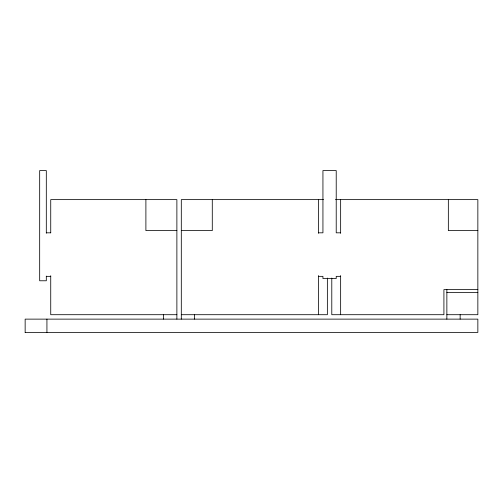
<?xml version="1.0" encoding="UTF-8"?>
<svg xmlns="http://www.w3.org/2000/svg" width="503" height="503" viewBox="0 0 503 503"><rect width="100%" height="100%" fill="white"/><g stroke="black" fill="none" stroke-linecap="round" stroke-linejoin="round"><path stroke-width="0.75" d="M323.492 199.628L181.306 199.628L181.306 319.128M335.476 199.628L477.85 199.628L477.85 314.702L446.865 314.702M176.88 230.613L145.895 230.613L145.895 199.628M181.306 230.613L212.285 230.613L212.285 199.628M477.85 230.613L448.343 230.613L448.343 199.628M46.307 232.82L50.734 232.82M318.512 232.82L322.939 232.82L322.939 170.586L336.218 170.586L336.218 232.82L340.644 232.82M46.307 276.348L50.734 276.348M318.512 276.348L322.939 276.348L322.939 278.561L336.218 278.561L336.218 276.348L340.644 276.348M477.85 289.621L443.916 289.621L443.916 314.702L331.791 314.702L331.791 278.058M446.865 292.576L477.85 292.576M176.88 314.702L50.734 314.702L50.734 275.719M181.306 314.702L327.365 314.702L327.365 278.058M25.15 332.414L477.85 332.408L477.85 319.128L25.15 319.128L25.15 332.408M460.144 314.702L460.144 319.128M446.865 289.621L446.865 319.128M340.644 199.628L340.644 233.291M340.644 275.562L340.644 314.702M318.512 199.628L318.512 233.291M318.512 275.562L318.512 314.702M194.586 314.702L194.586 319.128M176.88 319.128L176.88 199.628L50.734 199.628L50.734 232.839M163.601 314.702L163.601 319.128M46.93 319.128L46.93 332.408M46.307 233.178L46.307 170.586L39.674 170.586L39.674 280.775L46.307 280.775L46.307 276.09"/></g></svg>
